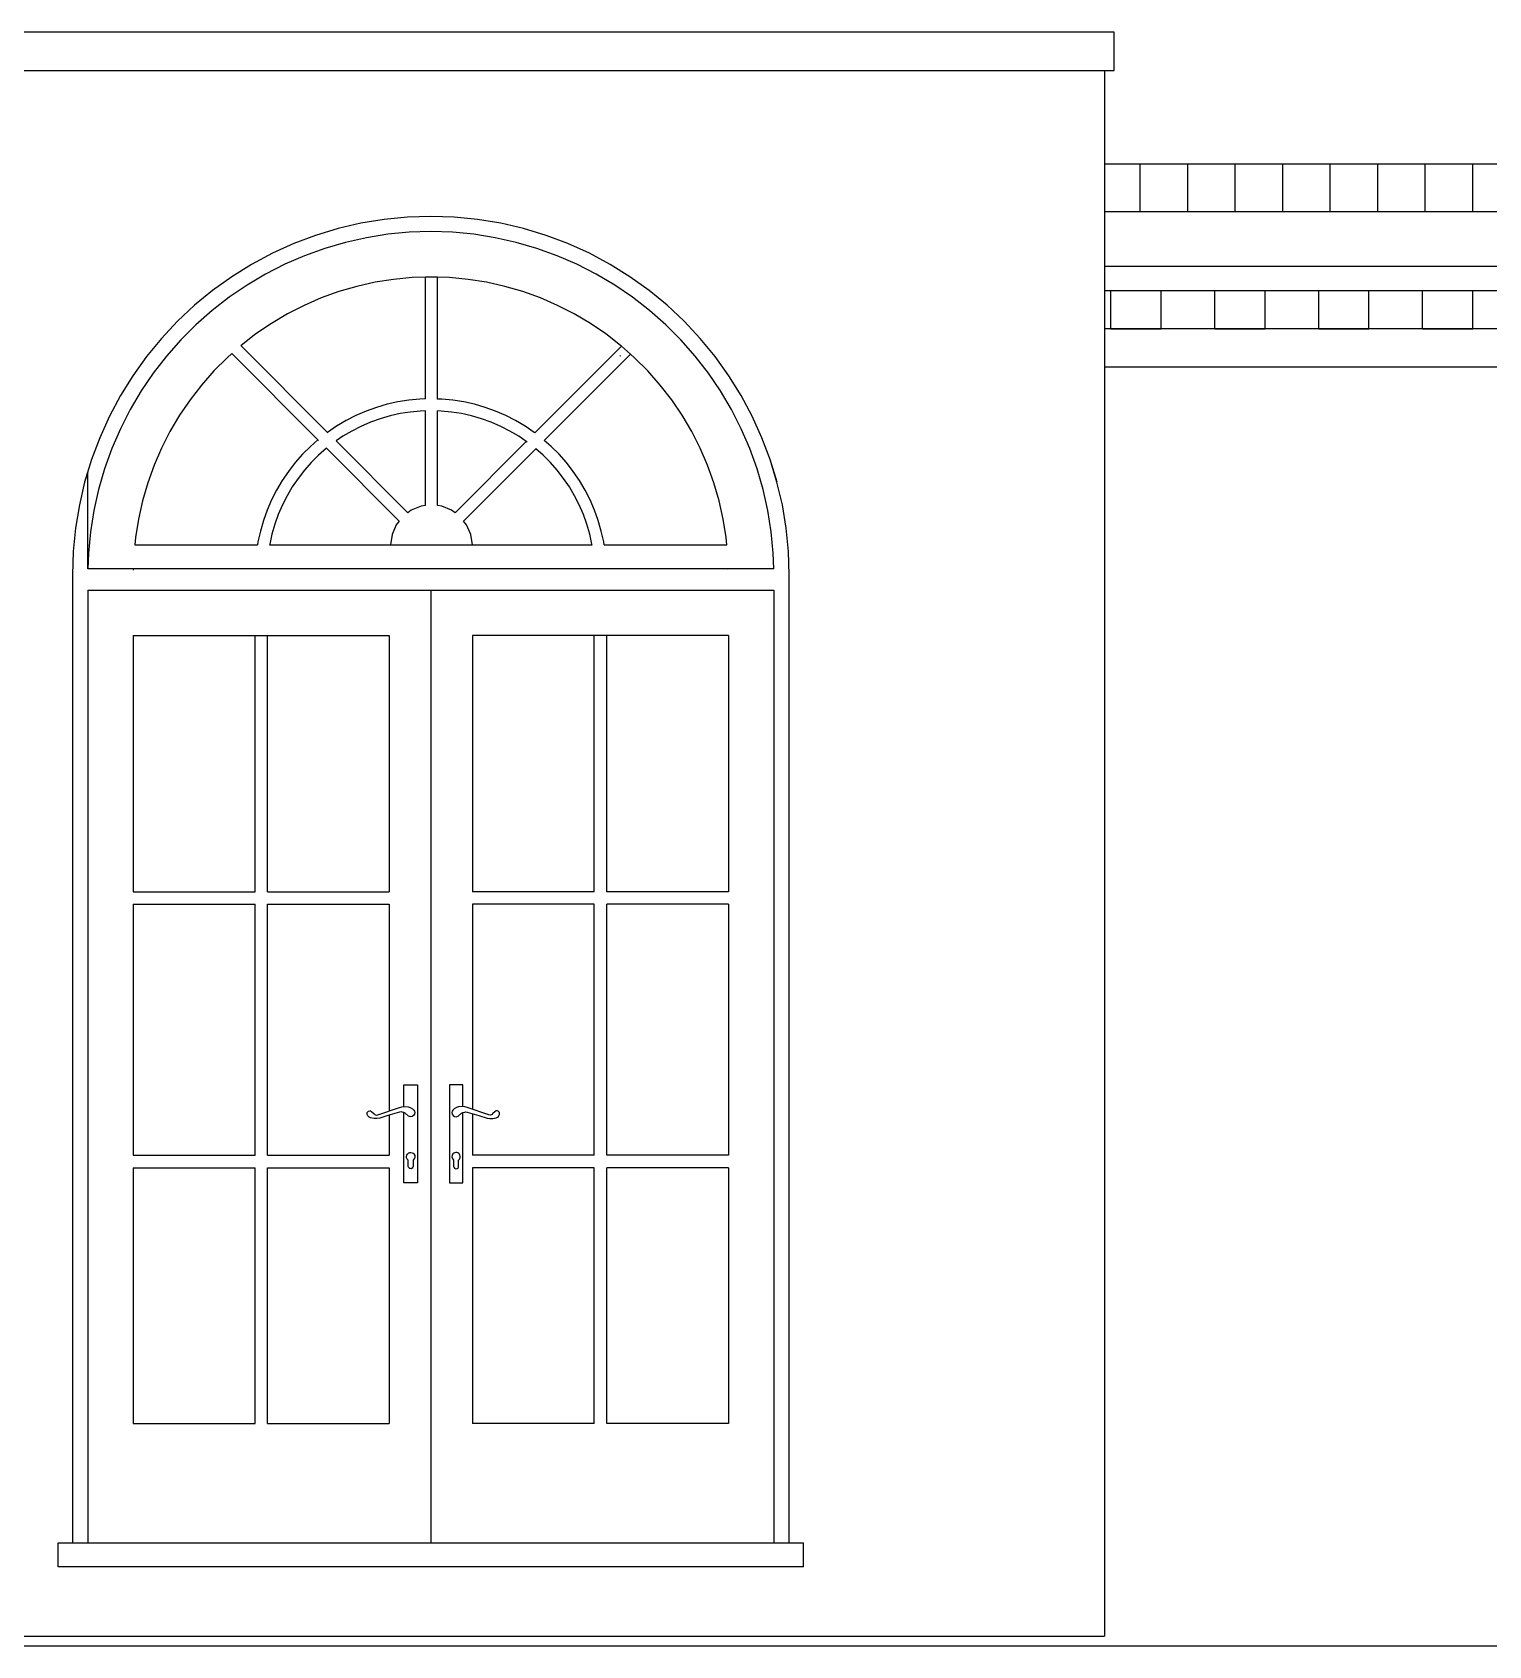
# Model space of a CAD drawing. Header units: millimetres. Extents: x -11840 to 12480, y -4119 to 5972.
# Drawn here: x 946 to 3994, y -2919 to 456 of the extents above; entities that cross this region are included whole.
import ezdxf

# ---------------------------------------------------------------- set-up
doc = ezdxf.new("R2010")
doc.units = ezdxf.units.MM

msp = doc.modelspace()

# ---------------------------------------------------------------- linework, layer by layer
at = {"color": 251, "true_color": 0x666666}
for p, q in [((3210.3, 455.7), (-4879.7, 455.7)), ((3210.3, 455.7), (-4879.7, 455.7)), ((-4879.7, 375.7), (3210.3, 375.7)), ((-4879.7, 375.7), (3210.3, 375.7)), ((1735.2, 37.3), (1690.3, 33.1)), ((1780.3, 38.7), (1735.2, 37.3)), ((1825.4, 37.3), (1780.3, 38.7)), ((1870.3, 33.1), (1825.4, 37.3)), ((1558.4, 3.6), (1516, -11.7)), ((1601.7, 16.2), (1558.4, 3.6)), ((1645.7, 26), (1601.7, 16.2)), ((1690.3, 33.1), (1645.7, 26)), ((1914.8, 26), (1870.3, 33.1)), ((1958.8, 16.2), (1914.8, 26)), ((2002.2, 3.6), (1958.8, 16.2)), ((2044.6, -11.7), (2002.2, 3.6)), ((1474.6, -29.6), (1434.4, -50.1)), ((1516, -11.7), (1474.6, -29.6)), ((2086, -29.6), (2044.6, -11.7)), ((2126.2, -50.1), (2086, -29.6)), ((1434.4, -50.1), (1395.6, -73)), ((1412.4, -62.7), (1412.4, -62.4)), ((1663.6, -67.3), (1625.4, -75.9)), ((1702.2, -61.2), (1663.6, -67.3)), ((1741.2, -57.5), (1702.2, -61.2)), ((1769, -56.7), (1741.2, -57.5)), ((1780.3, -56.3), (1769, -56.7)), ((1769, -311.3), (1769, -56.7)), ((1781.5, -56.4), (1780.3, -56.3)), ((1781.5, -56.4), (1781.5, -56.3)), ((1794, -56.7), (1781.5, -56.4)), ((1794, -311.4), (1794, -56.7)), ((1819.4, -57.5), (1794, -56.7)), ((1858.4, -61.2), (1819.4, -57.5)), ((1897, -67.3), (1858.4, -61.2)), ((1935.2, -75.9), (1897, -67.3)), ((2165, -73), (2126.2, -50.1)), ((2148.2, -62.7), (2148.2, -62.4)), ((5680.3, -34.3), (3190.3, -34.3)), ((5680.3, -34.3), (3190.3, -34.3)), ((1358.3, -98.4), (1322.6, -126)), ((1395.6, -73), (1358.3, -98.4)), ((1551, -100.1), (1515, -115.6)), ((1587.8, -86.8), (1551, -100.1)), ((1625.4, -75.9), (1587.8, -86.8)), ((1972.8, -86.8), (1935.2, -75.9)), ((2009.6, -100.1), (1972.8, -86.8)), ((2045.5, -115.6), (2009.6, -100.1)), ((2202.3, -98.4), (2165, -73)), ((2238, -126), (2202.3, -98.4)), ((3190.3, -84.3), (3203.5, -84.3)), ((3190.3, -84.3), (3203.5, -84.3)), ((3203.5, -84.3), (3308.5, -84.3)), ((3203.5, -164.3), (3203.5, -84.3)), ((3203.5, -84.3), (3308.5, -84.3)), ((3203.5, -164.3), (3203.5, -84.3)), ((3308.5, -84.3), (3421, -84.3)), ((3308.5, -84.3), (3421, -84.3)), ((3308.5, -164.3), (3308.5, -84.3)), ((3308.5, -164.3), (3308.5, -84.3)), ((3421, -84.3), (3526, -84.3)), ((3421, -164.3), (3421, -84.3)), ((3421, -84.3), (3526, -84.3)), ((3421, -164.3), (3421, -84.3)), ((3526, -84.3), (3638.4, -84.3)), ((3526, -84.3), (3638.4, -84.3)), ((3526, -164.3), (3526, -84.3)), ((3526, -164.3), (3526, -84.3)), ((3638.4, -84.3), (3743.4, -84.3)), ((3638.4, -164.3), (3638.4, -84.3)), ((3638.4, -84.3), (3743.4, -84.3)), ((3638.4, -164.3), (3638.4, -84.3)), ((3743.4, -84.3), (3855.8, -84.3)), ((3743.4, -84.3), (3855.8, -84.3)), ((3743.4, -164.3), (3743.4, -84.3)), ((3743.4, -164.3), (3743.4, -84.3)), ((3855.8, -84.3), (3960.8, -84.3)), ((3855.8, -164.3), (3855.8, -84.3)), ((3855.8, -84.3), (3960.8, -84.3)), ((3855.8, -164.3), (3855.8, -84.3)), ((3960.8, -84.3), (4073.3, -84.3)), ((3960.8, -84.3), (4073.3, -84.3)), ((3960.8, -164.3), (3960.8, -84.3)), ((3960.8, -164.3), (3960.8, -84.3)), ((1322.6, -126), (1288.8, -155.9)), ((1480.2, -133.4), (1446.5, -153.3)), ((1515, -115.6), (1480.2, -133.4)), ((2080.4, -133.4), (2045.5, -115.6)), ((2114.1, -153.3), (2080.4, -133.4)), ((2271.8, -155.9), (2238, -126)), ((1288.8, -155.9), (1256.9, -187.8)), ((1446.5, -153.3), (1414.1, -175.3)), ((2146.4, -175.3), (2114.1, -153.3)), ((2303.7, -187.8), (2271.8, -155.9)), ((5670.3, -164.3), (3190.3, -164.3)), ((5670.3, -164.3), (3190.3, -164.3)), ((3203.5, -164.3), (3308.5, -164.3)), ((3203.5, -164.3), (3308.5, -164.3)), ((3421, -164.3), (3526, -164.3)), ((3421, -164.3), (3526, -164.3)), ((3638.4, -164.3), (3743.4, -164.3)), ((3638.4, -164.3), (3743.4, -164.3)), ((3855.8, -164.3), (3960.8, -164.3)), ((3855.8, -164.3), (3960.8, -164.3)), ((1256.9, -187.8), (1227.1, -221.6)), ((1383.2, -199.3), (1382.6, -199.8)), ((1563.9, -381.2), (1382.6, -199.8)), ((1414.1, -175.3), (1383.2, -199.3)), ((1998, -382.3), (2179.3, -201)), ((2177.4, -199.3), (2146.4, -175.3)), ((2179.3, -201), (2177.4, -199.3)), ((2198.1, -217.6), (2179.3, -201)), ((2333.5, -221.6), (2303.7, -187.8)), ((1227.1, -221.6), (1199.4, -257.2)), ((1353.8, -225.2), (1326.2, -252.8)), ((1363.8, -216.4), (1353.8, -225.2)), ((1363.8, -216.4), (1544.1, -396.7)), ((1385.5, -221.1), (1385.5, -221.1)), ((2198.1, -217.6), (2017.8, -397.9)), ((2176.8, -221.1), (2176, -220.2)), ((2176.8, -221.1), (2176.9, -221.1)), ((2206.7, -225.2), (2198.1, -217.6)), ((2234.4, -252.8), (2206.7, -225.2)), ((2361.2, -257.2), (2333.5, -221.6)), ((1199.4, -257.2), (1174.1, -294.5)), ((1326.2, -252.8), (1300.3, -282.2)), ((2260.3, -282.2), (2234.4, -252.8)), ((2386.5, -294.5), (2361.2, -257.2)), ((3190.3, -244.3), (5670.3, -244.3)), ((3190.3, -244.3), (5670.3, -244.3)), ((1174.1, -294.5), (1151.1, -333.4)), ((1300.3, -282.2), (1276.3, -313.1)), ((2284.3, -313.1), (2260.3, -282.2)), ((2409.5, -333.4), (2386.5, -294.5)), ((1151.1, -333.4), (1130.6, -373.6)), ((1276.3, -313.1), (1254.3, -345.5)), ((1644.7, -336.8), (1623.5, -346)), ((1666.5, -329), (1644.7, -336.8)), ((1688.7, -322.5), (1666.5, -329)), ((1711.3, -317.5), (1688.7, -322.5)), ((1734.1, -313.8), (1711.3, -317.5)), ((1757.2, -311.7), (1734.1, -313.8)), ((1758.7, -336.6), (1737.3, -338.7)), ((1769, -311.3), (1757.2, -311.7)), ((1769, -336.3), (1758.7, -336.6)), ((1769, -534.5), (1769, -336.3)), ((1803.4, -311.7), (1794, -311.4)), ((1794, -534.5), (1794, -336.4)), ((1801.8, -336.6), (1794, -336.4)), ((1823.3, -338.7), (1801.8, -336.6)), ((1826.5, -313.8), (1803.4, -311.7)), ((1849.3, -317.5), (1826.5, -313.8)), ((1871.9, -322.5), (1849.3, -317.5)), ((1894.1, -329), (1871.9, -322.5)), ((1915.9, -336.8), (1894.1, -329)), ((1937.1, -346), (1915.9, -336.8)), ((2306.3, -345.5), (2284.3, -313.1)), ((2430, -373.6), (2409.5, -333.4)), ((1254.3, -345.5), (1234.4, -379.2)), ((1582.9, -368.3), (1563.9, -381.2)), ((1602.8, -356.5), (1582.9, -368.3)), ((1623.5, -346), (1602.8, -356.5)), ((1634.1, -368.6), (1614.9, -378.4)), ((1653.9, -360.1), (1634.1, -368.6)), ((1674.2, -352.8), (1653.9, -360.1)), ((1694.9, -346.7), (1674.2, -352.8)), ((1716, -342), (1694.9, -346.7)), ((1737.3, -338.7), (1716, -342)), ((1844.6, -342), (1823.3, -338.7)), ((1865.7, -346.7), (1844.6, -342)), ((1886.4, -352.8), (1865.7, -346.7)), ((1906.7, -360.1), (1886.4, -352.8)), ((1926.5, -368.6), (1906.7, -360.1)), ((1945.7, -378.4), (1926.5, -368.6)), ((1957.7, -356.5), (1937.1, -346)), ((1977.6, -368.3), (1957.7, -356.5)), ((1996.8, -381.3), (1977.6, -368.3)), ((2326.2, -379.2), (2306.3, -345.5)), ((1130.6, -373.6), (1112.7, -415)), ((1234.4, -379.2), (1216.6, -414)), ((1544.1, -396.7), (1528.1, -410.8)), ((1544.1, -396.7), (1545.3, -397.9)), ((1563.9, -381.2), (1563.8, -381.3)), ((1565, -382.3), (1563.9, -381.2)), ((1596.3, -389.4), (1581.9, -399.2)), ((1732.1, -549.3), (1581.9, -399.2)), ((1614.9, -378.4), (1596.3, -389.4)), ((1831, -549.3), (1980.1, -400.2)), ((1964.2, -389.4), (1945.7, -378.4)), ((1980.1, -400.2), (1964.2, -389.4)), ((1982.1, -401.5), (1980.1, -400.2)), ((1998, -382.3), (1996.8, -381.3)), ((2032.4, -410.8), (2017.8, -397.9)), ((2344, -414), (2326.2, -379.2)), ((2447.9, -415), (2430, -373.6)), ((1112.7, -415), (1097.4, -457.4)), ((1216.6, -414), (1201.1, -449.9)), ((1511.8, -427.1), (1496.5, -444.5)), ((1528.1, -410.8), (1511.8, -427.1)), ((1545.3, -429), (1530, -444.3)), ((1561.8, -414.4), (1545.3, -429)), ((1561.8, -414.4), (1714.1, -566.7)), ((2000.1, -415.6), (1848.9, -566.7)), ((2000.1, -415.6), (1999.1, -414.7)), ((2015.3, -429), (2000.1, -415.6)), ((2030.6, -444.3), (2015.3, -429)), ((2048.8, -427.1), (2032.4, -410.8)), ((2064.1, -444.5), (2048.8, -427.1)), ((2359.5, -449.9), (2344, -414)), ((2463.1, -457.4), (2447.9, -415)), ((2504.8, -485.3), (2490.5, -438.2)), ((1062.3, -463.9), (1055.8, -485.3)), ((1062.3, -666.3), (1062.3, -463.9)), ((1097.4, -457.4), (1084.8, -500.7)), ((1201.1, -449.9), (1187.8, -486.8)), ((1482.3, -462.8), (1469.3, -481.9)), ((1496.5, -444.5), (1482.3, -462.8)), ((1515.8, -460.4), (1502.5, -477.5)), ((1530, -444.3), (1515.8, -460.4)), ((2044.8, -460.4), (2030.6, -444.3)), ((2058, -477.5), (2044.8, -460.4)), ((2078.3, -462.8), (2064.1, -444.5)), ((2091.3, -481.9), (2078.3, -462.8)), ((2372.8, -486.8), (2359.5, -449.9)), ((2475.7, -500.7), (2463.1, -457.4)), ((1084.8, -500.7), (1075, -544.7)), ((1187.8, -486.8), (1176.9, -524.3)), ((1457.5, -501.8), (1447, -522.4)), ((1469.3, -481.9), (1457.5, -501.8)), ((1490.4, -495.3), (1479.4, -513.9)), ((1502.5, -477.5), (1490.4, -495.3)), ((2070.2, -495.3), (2058, -477.5)), ((2081.1, -513.9), (2070.2, -495.3)), ((2103.1, -501.8), (2091.3, -481.9)), ((2113.6, -522.4), (2103.1, -501.8)), ((2383.7, -524.3), (2372.8, -486.8)), ((2485.6, -544.7), (2475.7, -500.7)), ((1176.9, -524.3), (1168.4, -562.5)), ((1447, -522.4), (1437.8, -543.7)), ((1469.6, -533.1), (1461.1, -552.9)), ((1479.4, -513.9), (1469.6, -533.1)), ((1759.7, -535.7), (1739.3, -543.9)), ((1769, -534.5), (1759.7, -535.7)), ((1803.4, -535.7), (1794, -534.5)), ((1823.7, -543.9), (1803.4, -535.7)), ((2090.9, -533.1), (2081.1, -513.9)), ((2099.5, -552.9), (2090.9, -533.1)), ((2122.7, -543.7), (2113.6, -522.4)), ((2392.2, -562.5), (2383.7, -524.3)), ((1075, -544.7), (1067.9, -589.3)), ((1168.4, -562.5), (1162.2, -601.2)), ((1430, -565.4), (1423.5, -587.7)), ((1437.8, -543.7), (1430, -565.4)), ((1453.8, -573.2), (1447.8, -593.9)), ((1461.1, -552.9), (1453.8, -573.2)), ((1714.1, -566.7), (1708, -574.4)), ((1739.3, -543.9), (1732.1, -549.3)), ((1831, -549.3), (1823.7, -543.9)), ((1855, -574.4), (1848.9, -566.7)), ((2106.8, -573.2), (2099.5, -552.9)), ((2112.8, -593.9), (2106.8, -573.2)), ((2130.6, -565.4), (2122.7, -543.7)), ((2137, -587.7), (2130.6, -565.4)), ((2398.3, -601.2), (2392.2, -562.5)), ((2492.6, -589.3), (2485.6, -544.7)), ((1067.9, -589.3), (1063.7, -634.2)), ((1162.2, -601.2), (1160.8, -616.3)), ((1423.5, -587.7), (1418.5, -610.3)), ((1447.8, -593.9), (1443.1, -614.9)), ((1699.2, -594.5), (1695.8, -616.3)), ((1708, -574.4), (1699.2, -594.5)), ((1863.9, -594.5), (1855, -574.4)), ((1867.3, -616.3), (1863.9, -594.5)), ((2117.5, -614.9), (2112.8, -593.9)), ((2142.1, -610.3), (2137, -587.7)), ((2399.8, -616.3), (2398.3, -601.2)), ((2496.9, -634.2), (2492.6, -589.3)), ((1063.7, -634.2), (1062.7, -666.3)), ((1160.8, -616.3), (1417.5, -616.3)), ((1418.5, -610.3), (1417.5, -616.3)), ((1443.1, -614.9), (1442.8, -616.3)), ((1442.8, -616.3), (1695.8, -616.3)), ((1867.3, -616.3), (2117.7, -616.3)), ((2117.7, -616.3), (2117.5, -614.9)), ((2143, -616.3), (2142.1, -610.3)), ((2143, -616.3), (2399.8, -616.3)), ((2497.9, -666.3), (2496.9, -634.2)), ((1062.7, -666.3), (1062.3, -666.3)), ((1157.7, -666.3), (1062.7, -666.3)), ((1157.7, -666.3), (1157.6, -669.3)), ((1412.4, -666.3), (1157.7, -666.3)), ((1412.4, -665.9), (1412.4, -666.3)), ((1437.4, -666.3), (1412.4, -666.3)), ((2123.2, -666.3), (1437.4, -666.3)), ((1437.4, -666.3), (1437.4, -667.1)), ((2148.2, -666.3), (2123.2, -666.3)), ((2123.2, -667.1), (2123.2, -666.3)), ((2148.2, -666.3), (2148.2, -665.9)), ((2402.8, -666.3), (2148.2, -666.3)), ((2497.9, -666.3), (2402.8, -666.3)), ((2402.9, -667.8), (2402.8, -666.3)), ((1062.3, -711.3), (1780.3, -711.3)), ((1062.3, -711.3), (1062.3, -2704.3)), ((1780.3, -711.3), (2498.3, -711.3)), ((1780.3, -711.3), (1780.3, -2704.3)), ((2498.3, -711.3), (2498.3, -2704.3)), ((1157.3, -806.3), (1157.3, -1342.3)), ((1157.3, -806.3), (1412.3, -806.3)), ((1412.3, -806.3), (1438.3, -806.3)), ((1412.3, -1342.3), (1412.3, -806.3)), ((1438.3, -806.3), (1693.3, -806.3)), ((1438.3, -1342.3), (1438.3, -806.3)), ((1693.3, -806.3), (1693.3, -1342.3)), ((1867.3, -806.3), (1867.3, -1342.3)), ((2122.3, -806.3), (1867.3, -806.3)), ((2148.3, -806.3), (2122.3, -806.3)), ((2122.3, -1342.3), (2122.3, -806.3)), ((2403.3, -806.3), (2148.3, -806.3)), ((2148.3, -1342.3), (2148.3, -806.3)), ((2403.3, -806.3), (2403.3, -1342.3)), ((1157.3, -1342.3), (1412.3, -1342.3)), ((1438.3, -1342.3), (1693.3, -1342.3)), ((2122.3, -1342.3), (1867.3, -1342.3)), ((2403.3, -1342.3), (2148.3, -1342.3)), ((1157.3, -1368.3), (1412.3, -1368.3)), ((1157.3, -1368.3), (1157.3, -1893.3)), ((1412.3, -1893.3), (1412.3, -1368.3)), ((1438.3, -1368.3), (1693.3, -1368.3)), ((1438.3, -1893.3), (1438.3, -1368.3)), ((1693.3, -1368.3), (1693.3, -1800.5)), ((1867.3, -1368.3), (1867.3, -1796.9)), ((2122.3, -1368.3), (1867.3, -1368.3)), ((2122.3, -1893.3), (2122.3, -1368.3)), ((2403.3, -1368.3), (2148.3, -1368.3)), ((2148.3, -1893.3), (2148.3, -1368.3)), ((2403.3, -1368.3), (2403.3, -1893.3)), ((1693.3, -1809.6), (1693.3, -1893.3)), ((1867.3, -1806.4), (1867.3, -1893.3)), ((1157.3, -1893.3), (1412.3, -1893.3)), ((1157.3, -1919.3), (1157.3, -2454.3)), ((1157.3, -1919.3), (1412.3, -1919.3)), ((1412.3, -2454.3), (1412.3, -1919.3)), ((1438.3, -1893.3), (1693.3, -1893.3)), ((1438.3, -1919.3), (1693.3, -1919.3)), ((1438.3, -2454.3), (1438.3, -1919.3)), ((1693.3, -1919.3), (1693.3, -2454.3)), ((2122.3, -1893.3), (1867.3, -1893.3)), ((1867.3, -1919.3), (1867.3, -2454.3)), ((2122.3, -1919.3), (1867.3, -1919.3)), ((2122.3, -2454.3), (2122.3, -1919.3)), ((2403.3, -1893.3), (2148.3, -1893.3)), ((2403.3, -1919.3), (2148.3, -1919.3)), ((2148.3, -2454.3), (2148.3, -1919.3)), ((2403.3, -1919.3), (2403.3, -2454.3)), ((1157.3, -2454.3), (1412.3, -2454.3)), ((1438.3, -2454.3), (1693.3, -2454.3)), ((2122.3, -2454.3), (1867.3, -2454.3)), ((2403.3, -2454.3), (2148.3, -2454.3)), ((1030.3, -2704.3), (2530.3, -2704.3)), ((1030.3, -2704.3), (2530.3, -2704.3)), ((1030.3, -2704.3), (1062.3, -2704.3)), ((2498.3, -2704.3), (2530.3, -2704.3))]:
    msp.add_line(p, q, dxfattribs=at)
at = {"color": 250, "true_color": 0x333333}
for p, q in [((3210.3, 375.7), (3210.3, 455.7)), ((3210.3, 375.7), (3210.3, 455.7)), ((3190.3, 180.7), (3265, 180.7)), ((3190.3, 180.7), (3265, 180.7)), ((3265, 180.7), (3364.4, 180.7)), ((3265, 180.7), (3364.4, 180.7)), ((3364.4, 180.7), (3463.7, 180.7)), ((3364.4, 180.7), (3463.7, 180.7)), ((3463.7, 180.7), (3563.1, 180.7)), ((3463.7, 180.7), (3563.1, 180.7)), ((3563.1, 180.7), (3662.5, 180.7)), ((3563.1, 180.7), (3662.5, 180.7)), ((3662.5, 180.7), (3761.9, 180.7)), ((3662.5, 180.7), (3761.9, 180.7)), ((3761.9, 180.7), (3861.3, 180.7)), ((3761.9, 180.7), (3861.3, 180.7)), ((3861.3, 180.7), (3960.7, 180.7)), ((3861.3, 180.7), (3960.7, 180.7)), ((3960.7, 180.7), (4060, 180.7)), ((3960.7, 180.7), (4060, 180.7)), ((1731.2, 69.1), (1682.4, 64.3)), ((1731.2, 69.1), (1682.4, 64.3)), ((1780.3, 70.7), (1731.2, 69.1)), ((1780.3, 70.7), (1731.2, 69.1)), ((1829.3, 69.1), (1780.3, 70.7)), ((1829.3, 69.1), (1780.3, 70.7)), ((1878.2, 64.3), (1829.3, 69.1)), ((1878.2, 64.3), (1829.3, 69.1)), ((3190.3, 80.7), (3265, 80.7)), ((3190.3, 80.7), (3265, 80.7)), ((3265, 80.7), (3364.4, 80.7)), ((3265, 80.7), (3364.4, 80.7)), ((3364.4, 80.7), (3463.7, 80.7)), ((3364.4, 80.7), (3463.7, 80.7)), ((3463.7, 80.7), (3563.1, 80.7)), ((3463.7, 80.7), (3563.1, 80.7)), ((3563.1, 80.7), (3662.5, 80.7)), ((3563.1, 80.7), (3662.5, 80.7)), ((3662.5, 80.7), (3761.9, 80.7)), ((3662.5, 80.7), (3761.9, 80.7)), ((3761.9, 80.7), (3861.3, 80.7)), ((3761.9, 80.7), (3861.3, 80.7)), ((3861.3, 80.7), (3960.7, 80.7)), ((3861.3, 80.7), (3960.7, 80.7)), ((3960.7, 80.7), (4060, 80.7)), ((3960.7, 80.7), (4060, 80.7)), ((1586.2, 45.2), (1539.2, 30.9)), ((1586.2, 45.2), (1539.2, 30.9)), ((1634, 56.3), (1586.2, 45.2)), ((1634, 56.3), (1586.2, 45.2)), ((1682.4, 64.3), (1634, 56.3)), ((1682.4, 64.3), (1634, 56.3)), ((1926.6, 56.3), (1878.2, 64.3)), ((1926.6, 56.3), (1878.2, 64.3)), ((1974.4, 45.2), (1926.6, 56.3)), ((1974.4, 45.2), (1926.6, 56.3)), ((2021.4, 30.9), (1974.4, 45.2)), ((2021.4, 30.9), (1974.4, 45.2)), ((1493.3, 13.6), (1448.6, -6.6)), ((1493.3, 13.6), (1448.6, -6.6)), ((1539.2, 30.9), (1493.3, 13.6)), ((1539.2, 30.9), (1493.3, 13.6)), ((2067.3, 13.6), (2021.4, 30.9)), ((2067.3, 13.6), (2021.4, 30.9)), ((2112, -6.6), (2067.3, 13.6)), ((2112, -6.6), (2067.3, 13.6)), ((1405.3, -29.7), (1363.6, -55.7)), ((1405.3, -29.7), (1363.6, -55.7)), ((1448.6, -6.6), (1405.3, -29.7)), ((1448.6, -6.6), (1405.3, -29.7)), ((2155.3, -29.7), (2112, -6.6)), ((2155.3, -29.7), (2112, -6.6)), ((2197, -55.7), (2155.3, -29.7)), ((2197, -55.7), (2155.3, -29.7)), ((1363.6, -55.7), (1323.7, -84.3)), ((1363.6, -55.7), (1323.7, -84.3)), ((2236.9, -84.3), (2197, -55.7)), ((2236.9, -84.3), (2197, -55.7)), ((1323.7, -84.3), (1285.8, -115.4)), ((1323.7, -84.3), (1285.8, -115.4)), ((2274.8, -115.4), (2236.9, -84.3)), ((2274.8, -115.4), (2236.9, -84.3)), ((1285.8, -115.4), (1250, -148.9)), ((1285.8, -115.4), (1250, -148.9)), ((2310.6, -148.9), (2274.8, -115.4)), ((2310.6, -148.9), (2274.8, -115.4)), ((1250, -148.9), (1216.4, -184.8)), ((1250, -148.9), (1216.4, -184.8)), ((2344.2, -184.8), (2310.6, -148.9)), ((2344.2, -184.8), (2310.6, -148.9)), ((1216.4, -184.8), (1185.3, -222.7)), ((1216.4, -184.8), (1185.3, -222.7)), ((2375.3, -222.7), (2344.2, -184.8)), ((2375.3, -222.7), (2344.2, -184.8)), ((1185.3, -222.7), (1156.7, -262.6)), ((1185.3, -222.7), (1156.7, -262.6)), ((2403.9, -262.6), (2375.3, -222.7)), ((2403.9, -262.6), (2375.3, -222.7)), ((1156.7, -262.6), (1130.8, -304.3)), ((1156.7, -262.6), (1130.8, -304.3)), ((2429.8, -304.3), (2403.9, -262.6)), ((2429.8, -304.3), (2403.9, -262.6)), ((1130.8, -304.3), (1107.6, -347.6)), ((1130.8, -304.3), (1107.6, -347.6)), ((2452.9, -347.6), (2429.8, -304.3)), ((2452.9, -347.6), (2429.8, -304.3)), ((1107.6, -347.6), (1087.4, -392.3)), ((1107.6, -347.6), (1087.4, -392.3)), ((2473.2, -392.3), (2452.9, -347.6)), ((2473.2, -392.3), (2452.9, -347.6)), ((1087.4, -392.3), (1070.1, -438.2)), ((1087.4, -392.3), (1070.1, -438.2)), ((2490.5, -438.2), (2473.2, -392.3)), ((2490.5, -438.2), (2473.2, -392.3)), ((1070.1, -438.2), (1055.8, -485.2)), ((1070.1, -438.2), (1055.8, -485.2)), ((2504.7, -485.2), (2490.5, -438.2)), ((2504.7, -485.2), (2490.5, -438.2)), ((1055.8, -485.2), (1044.7, -533)), ((1055.8, -485.2), (1044.7, -533)), ((2515.9, -533), (2504.7, -485.2)), ((2515.9, -533), (2504.7, -485.2)), ((1044.7, -533), (1036.7, -581.4)), ((1044.7, -533), (1036.7, -581.4)), ((2523.9, -581.4), (2515.9, -533)), ((2523.9, -581.4), (2515.9, -533)), ((1036.7, -581.4), (1031.9, -630.2)), ((1036.7, -581.4), (1031.9, -630.2)), ((2528.7, -630.2), (2523.9, -581.4)), ((2528.7, -630.2), (2523.9, -581.4)), ((1031.9, -630.2), (1030.3, -679.3)), ((1031.9, -630.2), (1030.3, -679.3)), ((2530.3, -679.3), (2528.7, -630.2)), ((2530.3, -679.3), (2528.7, -630.2)), ((1030.3, -679.3), (1030.3, -2704.3)), ((1030.3, -679.3), (1030.3, -2704.3)), ((2530.3, -2704.3), (2530.3, -679.3)), ((2530.3, -2704.3), (2530.3, -679.3)), ((1000.3, -2704.3), (2560.3, -2704.3)), ((1000.3, -2754.3), (1000.3, -2704.3)), ((1000.3, -2704.3), (2560.3, -2704.3)), ((1000.3, -2754.3), (1000.3, -2704.3)), ((2560.3, -2754.3), (2560.3, -2704.3)), ((2560.3, -2754.3), (2560.3, -2704.3)), ((2560.3, -2754.3), (1000.3, -2754.3)), ((2560.3, -2754.3), (1000.3, -2754.3)), ((3190.3, -2919.3), (10310.3, -2919.3)), ((3190.3, -2919.3), (10310.3, -2919.3))]:
    msp.add_line(p, q, dxfattribs=at)
for p, q in [((3190.3, 375.7), (3190.3, -2899.3)), ((3190.3, 375.7), (3190.3, -2899.3)), ((3190.3, 80.7), (5650.3, 80.7)), ((3190.3, 80.7), (5650.3, 80.7)), ((3190.3, -2919.3), (3970.3, -2919.3)), ((3190.3, -2919.3), (3970.3, -2919.3)), ((3970.3, -2919.3), (4000.3, -2919.3)), ((3970.3, -2919.3), (4000.3, -2919.3))]:
    msp.add_line(p, q)
at = {"color": 253, "true_color": 0x999999}
for p, q in [((3265, 80.7), (3265, 180.7)), ((3265, 80.7), (3265, 180.7)), ((3364.4, 80.7), (3364.4, 180.7)), ((3364.4, 80.7), (3364.4, 180.7)), ((3463.7, 80.7), (3463.7, 180.7)), ((3463.7, 80.7), (3463.7, 180.7)), ((3563.1, 80.7), (3563.1, 180.7)), ((3563.1, 80.7), (3563.1, 180.7)), ((3662.5, 80.7), (3662.5, 180.7)), ((3662.5, 80.7), (3662.5, 180.7)), ((3761.9, 80.7), (3761.9, 180.7)), ((3761.9, 80.7), (3761.9, 180.7)), ((3861.3, 80.7), (3861.3, 180.7)), ((3861.3, 80.7), (3861.3, 180.7)), ((3960.7, 80.7), (3960.7, 180.7)), ((3960.7, 80.7), (3960.7, 180.7)), ((1695.8, -616.3), (1867.3, -616.3))]:
    msp.add_line(p, q, dxfattribs=at)
at = {"color": 8, "true_color": 0x737373}
for p, q in [((1724.1, -1746.3), (1752.1, -1746.3)), ((1724.1, -1746.3), (1752.1, -1746.3)), ((1724.1, -1791.6), (1724.1, -1746.3)), ((1724.1, -1791.6), (1724.1, -1746.3)), ((1752.1, -1746.3), (1752.1, -1951.3)), ((1752.1, -1746.3), (1752.1, -1951.3)), ((1847.1, -1746.3), (1819.1, -1746.3)), ((1819.1, -1746.3), (1819.1, -1951.3)), ((1847.1, -1746.3), (1819.1, -1746.3)), ((1819.1, -1746.3), (1819.1, -1951.3)), ((1847.1, -1791.6), (1847.1, -1746.3)), ((1847.1, -1791.6), (1847.1, -1746.3)), ((1646.9, -1806.1), (1647.2, -1804.2)), ((1646.9, -1806.1), (1647.2, -1804.2)), ((1647.1, -1808), (1646.9, -1806.1)), ((1647.1, -1808), (1646.9, -1806.1)), ((1648.2, -1810.6), (1647.1, -1808)), ((1648.2, -1810.6), (1647.1, -1808)), ((1647.2, -1804.2), (1648.5, -1802.2)), ((1647.2, -1804.2), (1648.5, -1802.2)), ((1649.5, -1812.2), (1648.2, -1810.6)), ((1649.5, -1812.2), (1648.2, -1810.6)), ((1648.5, -1802.2), (1650.1, -1801)), ((1648.5, -1802.2), (1650.1, -1801)), ((1651.1, -1813.6), (1649.5, -1812.2)), ((1651.1, -1813.6), (1649.5, -1812.2)), ((1650.1, -1801), (1652.3, -1800.3)), ((1650.1, -1801), (1652.3, -1800.3)), ((1654.2, -1815.1), (1651.1, -1813.6)), ((1654.2, -1815.1), (1651.1, -1813.6)), ((1652.3, -1800.3), (1654.3, -1800.5)), ((1652.3, -1800.3), (1654.3, -1800.5)), ((1661.4, -1816.3), (1654.2, -1815.1)), ((1661.4, -1816.3), (1654.2, -1815.1)), ((1654.3, -1800.5), (1656.4, -1801.5)), ((1654.3, -1800.5), (1656.4, -1801.5)), ((1656.4, -1801.5), (1661.6, -1807)), ((1656.4, -1801.5), (1661.6, -1807)), ((1667.3, -1816.3), (1661.4, -1816.3)), ((1667.3, -1816.3), (1661.4, -1816.3)), ((1661.6, -1807), (1662.9, -1808)), ((1661.6, -1807), (1662.9, -1808)), ((1662.9, -1808), (1664.8, -1808.8)), ((1662.9, -1808), (1664.8, -1808.8)), ((1664.8, -1808.8), (1666.9, -1809.1)), ((1664.8, -1808.8), (1666.9, -1809.1)), ((1666.9, -1809.1), (1669.6, -1808.6)), ((1666.9, -1809.1), (1669.6, -1808.6)), ((1673.2, -1815.6), (1667.3, -1816.3)), ((1673.2, -1815.6), (1667.3, -1816.3)), ((1669.6, -1808.6), (1714.5, -1793.3)), ((1669.6, -1808.6), (1714.5, -1793.3)), ((1690.6, -1810.4), (1673.2, -1815.6)), ((1690.6, -1810.4), (1673.2, -1815.6)), ((1714.8, -1803.1), (1690.6, -1810.4)), ((1714.8, -1803.1), (1690.6, -1810.4)), ((1714.5, -1793.3), (1719.5, -1792.1)), ((1714.5, -1793.3), (1719.5, -1792.1)), ((1717.9, -1802.8), (1714.8, -1803.1)), ((1717.9, -1802.8), (1714.8, -1803.1)), ((1720, -1802.9), (1717.9, -1802.8)), ((1720, -1802.9), (1717.9, -1802.8)), ((1719.5, -1792.1), (1724.1, -1791.6)), ((1719.5, -1792.1), (1724.1, -1791.6)), ((1724.1, -1804), (1720, -1802.9)), ((1724.1, -1804), (1720, -1802.9)), ((1724.1, -1791.6), (1732.7, -1792.1)), ((1724.1, -1791.6), (1732.7, -1792.1)), ((1726.7, -1805.4), (1724.1, -1804)), ((1726.7, -1805.4), (1724.1, -1804)), ((1724.1, -1951.3), (1724.1, -1804)), ((1724.1, -1951.3), (1724.1, -1804)), ((1733.7, -1811.7), (1726.7, -1805.4)), ((1733.7, -1811.7), (1726.7, -1805.4)), ((1732.7, -1792.1), (1736.8, -1793.3)), ((1732.7, -1792.1), (1736.8, -1793.3)), ((1735.8, -1812.5), (1733.7, -1811.7)), ((1735.8, -1812.5), (1733.7, -1811.7)), ((1738.1, -1812.8), (1735.8, -1812.5)), ((1738.1, -1812.8), (1735.8, -1812.5)), ((1736.8, -1793.3), (1741.8, -1796.1)), ((1736.8, -1793.3), (1741.8, -1796.1)), ((1741.4, -1812.2), (1738.1, -1812.8)), ((1741.4, -1812.2), (1738.1, -1812.8)), ((1744.2, -1810.3), (1741.4, -1812.2)), ((1744.2, -1810.3), (1741.4, -1812.2)), ((1741.8, -1796.1), (1744.7, -1798.9)), ((1741.8, -1796.1), (1744.7, -1798.9)), ((1746, -1807.5), (1744.2, -1810.3)), ((1746, -1807.5), (1744.2, -1810.3)), ((1744.7, -1798.9), (1746.1, -1801.3)), ((1744.7, -1798.9), (1746.1, -1801.3)), ((1746.7, -1804.1), (1746, -1807.5)), ((1746.7, -1804.1), (1746, -1807.5)), ((1746.1, -1801.3), (1746.7, -1804.1)), ((1746.1, -1801.3), (1746.7, -1804.1)), ((1825, -1801.3), (1824.5, -1804.1)), ((1825, -1801.3), (1824.5, -1804.1)), ((1824.5, -1804.1), (1825.1, -1807.5)), ((1824.5, -1804.1), (1825.1, -1807.5)), ((1826.4, -1798.9), (1825, -1801.3)), ((1826.4, -1798.9), (1825, -1801.3)), ((1825.1, -1807.5), (1827, -1810.3)), ((1825.1, -1807.5), (1827, -1810.3)), ((1829.3, -1796.1), (1826.4, -1798.9)), ((1829.3, -1796.1), (1826.4, -1798.9)), ((1827, -1810.3), (1829.8, -1812.2)), ((1827, -1810.3), (1829.8, -1812.2)), ((1834.3, -1793.3), (1829.3, -1796.1)), ((1834.3, -1793.3), (1829.3, -1796.1)), ((1829.8, -1812.2), (1833.1, -1812.8)), ((1829.8, -1812.2), (1833.1, -1812.8)), ((1833.1, -1812.8), (1835.3, -1812.5)), ((1833.1, -1812.8), (1835.3, -1812.5)), ((1838.4, -1792.1), (1834.3, -1793.3)), ((1838.4, -1792.1), (1834.3, -1793.3)), ((1835.3, -1812.5), (1837.4, -1811.7)), ((1835.3, -1812.5), (1837.4, -1811.7)), ((1837.4, -1811.7), (1844.4, -1805.4)), ((1837.4, -1811.7), (1844.4, -1805.4)), ((1847.1, -1791.6), (1838.4, -1792.1)), ((1847.1, -1791.6), (1838.4, -1792.1)), ((1844.4, -1805.4), (1847.1, -1804)), ((1844.4, -1805.4), (1847.1, -1804)), ((1851.6, -1792.1), (1847.1, -1791.6)), ((1851.6, -1792.1), (1847.1, -1791.6)), ((1847.1, -1804), (1851.2, -1802.9)), ((1847.1, -1804), (1851.2, -1802.9)), ((1847.1, -1951.3), (1847.1, -1804)), ((1847.1, -1951.3), (1847.1, -1804)), ((1851.2, -1802.9), (1853.3, -1802.8)), ((1851.2, -1802.9), (1853.3, -1802.8)), ((1856.6, -1793.3), (1851.6, -1792.1)), ((1856.6, -1793.3), (1851.6, -1792.1)), ((1853.3, -1802.8), (1856.4, -1803.1)), ((1853.3, -1802.8), (1856.4, -1803.1)), ((1856.4, -1803.1), (1880.6, -1810.4)), ((1856.4, -1803.1), (1880.6, -1810.4)), ((1901.6, -1808.6), (1856.6, -1793.3)), ((1901.6, -1808.6), (1856.6, -1793.3)), ((1880.6, -1810.4), (1898, -1815.6)), ((1880.6, -1810.4), (1898, -1815.6)), ((1898, -1815.6), (1903.8, -1816.3)), ((1898, -1815.6), (1903.8, -1816.3)), ((1904.2, -1809.1), (1901.6, -1808.6)), ((1904.2, -1809.1), (1901.6, -1808.6)), ((1903.8, -1816.3), (1909.7, -1816.3)), ((1903.8, -1816.3), (1909.7, -1816.3)), ((1906.3, -1808.8), (1904.2, -1809.1)), ((1906.3, -1808.8), (1904.2, -1809.1)), ((1908.3, -1808), (1906.3, -1808.8)), ((1908.3, -1808), (1906.3, -1808.8)), ((1909.6, -1807), (1908.3, -1808)), ((1909.6, -1807), (1908.3, -1808)), ((1914.7, -1801.5), (1909.6, -1807)), ((1914.7, -1801.5), (1909.6, -1807)), ((1909.7, -1816.3), (1916.9, -1815.1)), ((1909.7, -1816.3), (1916.9, -1815.1)), ((1916.8, -1800.5), (1914.7, -1801.5)), ((1916.8, -1800.5), (1914.7, -1801.5)), ((1918.8, -1800.3), (1916.8, -1800.5)), ((1918.8, -1800.3), (1916.8, -1800.5)), ((1916.9, -1815.1), (1920.1, -1813.6)), ((1916.9, -1815.1), (1920.1, -1813.6)), ((1921.1, -1801), (1918.8, -1800.3)), ((1921.1, -1801), (1918.8, -1800.3)), ((1920.1, -1813.6), (1921.6, -1812.2)), ((1920.1, -1813.6), (1921.6, -1812.2)), ((1922.7, -1802.2), (1921.1, -1801)), ((1922.7, -1802.2), (1921.1, -1801)), ((1921.6, -1812.2), (1922.9, -1810.6)), ((1921.6, -1812.2), (1922.9, -1810.6)), ((1923.9, -1804.2), (1922.7, -1802.2)), ((1923.9, -1804.2), (1922.7, -1802.2)), ((1922.9, -1810.6), (1924, -1808)), ((1922.9, -1810.6), (1924, -1808)), ((1924.3, -1806.1), (1923.9, -1804.2)), ((1924.3, -1806.1), (1923.9, -1804.2)), ((1924, -1808), (1924.3, -1806.1)), ((1924, -1808), (1924.3, -1806.1)), ((1731.1, -1891), (1732.3, -1889.7)), ((1731.1, -1891), (1732.3, -1889.7)), ((1732.3, -1889.7), (1734.2, -1888.4)), ((1732.3, -1889.7), (1734.2, -1888.4)), ((1734.2, -1888.4), (1736.4, -1887.7)), ((1734.2, -1888.4), (1736.4, -1887.7)), ((1736.4, -1887.7), (1738.7, -1887.5)), ((1736.4, -1887.7), (1738.7, -1887.5)), ((1738.7, -1887.5), (1740.9, -1888)), ((1738.7, -1887.5), (1740.9, -1888)), ((1740.9, -1888), (1743, -1889)), ((1740.9, -1888), (1743, -1889)), ((1743, -1889), (1744.7, -1890.5)), ((1743, -1889), (1744.7, -1890.5)), ((1828.2, -1889), (1826.5, -1890.5)), ((1828.2, -1889), (1826.5, -1890.5)), ((1830.3, -1888), (1828.2, -1889)), ((1830.3, -1888), (1828.2, -1889)), ((1832.5, -1887.5), (1830.3, -1888)), ((1832.5, -1887.5), (1830.3, -1888)), ((1834.8, -1887.7), (1832.5, -1887.5)), ((1834.8, -1887.7), (1832.5, -1887.5)), ((1837, -1888.4), (1834.8, -1887.7)), ((1837, -1888.4), (1834.8, -1887.7)), ((1838.9, -1889.7), (1837, -1888.4)), ((1838.9, -1889.7), (1837, -1888.4)), ((1840, -1891), (1838.9, -1889.7)), ((1840, -1891), (1838.9, -1889.7)), ((1729.3, -1895.8), (1730, -1893)), ((1729.3, -1895.8), (1730, -1893)), ((1729.6, -1898.6), (1729.3, -1895.8)), ((1729.6, -1898.6), (1729.3, -1895.8)), ((1730.8, -1901.2), (1729.6, -1898.6)), ((1730.8, -1901.2), (1729.6, -1898.6)), ((1730, -1893), (1731.1, -1891)), ((1730, -1893), (1731.1, -1891)), ((1732.8, -1903.3), (1730.8, -1901.2)), ((1732.8, -1903.3), (1730.8, -1901.2)), ((1732.8, -1916.6), (1732.8, -1903.3)), ((1732.8, -1916.6), (1732.8, -1903.3)), ((1733.2, -1918.3), (1732.8, -1916.6)), ((1733.2, -1918.3), (1732.8, -1916.6)), ((1733.9, -1919.5), (1733.2, -1918.3)), ((1733.9, -1919.5), (1733.2, -1918.3)), ((1736.1, -1921.1), (1733.9, -1919.5)), ((1736.1, -1921.1), (1733.9, -1919.5)), ((1738.8, -1921.5), (1736.1, -1921.1)), ((1738.8, -1921.5), (1736.1, -1921.1)), ((1741.3, -1920.4), (1738.8, -1921.5)), ((1741.3, -1920.4), (1738.8, -1921.5)), ((1742.9, -1918.3), (1741.3, -1920.4)), ((1742.9, -1918.3), (1741.3, -1920.4)), ((1743.3, -1916.3), (1742.9, -1918.3)), ((1743.3, -1916.3), (1742.9, -1918.3)), ((1745, -1901.7), (1743.3, -1903.3)), ((1745, -1901.7), (1743.3, -1903.3)), ((1743.3, -1903.3), (1743.3, -1916.3)), ((1743.3, -1903.3), (1743.3, -1916.3)), ((1744.7, -1890.5), (1746.5, -1894.1)), ((1744.7, -1890.5), (1746.5, -1894.1)), ((1745.9, -1900.2), (1745, -1901.7)), ((1745.9, -1900.2), (1745, -1901.7)), ((1746.8, -1896.9), (1745.9, -1900.2)), ((1746.8, -1896.9), (1745.9, -1900.2)), ((1746.5, -1894.1), (1746.8, -1896.9)), ((1746.5, -1894.1), (1746.8, -1896.9)), ((1824.6, -1894.1), (1824.4, -1896.9)), ((1824.6, -1894.1), (1824.4, -1896.9)), ((1824.4, -1896.9), (1825.3, -1900.2)), ((1824.4, -1896.9), (1825.3, -1900.2)), ((1826.5, -1890.5), (1824.6, -1894.1)), ((1826.5, -1890.5), (1824.6, -1894.1)), ((1825.3, -1900.2), (1826.2, -1901.7)), ((1825.3, -1900.2), (1826.2, -1901.7)), ((1826.2, -1901.7), (1827.8, -1903.3)), ((1826.2, -1901.7), (1827.8, -1903.3)), ((1827.8, -1903.3), (1827.8, -1916.3)), ((1827.8, -1903.3), (1827.8, -1916.3)), ((1827.8, -1916.3), (1828.2, -1918.3)), ((1827.8, -1916.3), (1828.2, -1918.3)), ((1828.2, -1918.3), (1829.9, -1920.4)), ((1828.2, -1918.3), (1829.9, -1920.4)), ((1829.9, -1920.4), (1832.4, -1921.5)), ((1829.9, -1920.4), (1832.4, -1921.5)), ((1832.4, -1921.5), (1835.1, -1921.1)), ((1832.4, -1921.5), (1835.1, -1921.1)), ((1835.1, -1921.1), (1837.2, -1919.5)), ((1835.1, -1921.1), (1837.2, -1919.5)), ((1837.2, -1919.5), (1837.9, -1918.3)), ((1837.2, -1919.5), (1837.9, -1918.3)), ((1837.9, -1918.3), (1838.3, -1916.6)), ((1837.9, -1918.3), (1838.3, -1916.6)), ((1838.3, -1903.3), (1840.3, -1901.2)), ((1838.3, -1903.3), (1840.3, -1901.2)), ((1838.3, -1916.6), (1838.3, -1903.3)), ((1838.3, -1916.6), (1838.3, -1903.3)), ((1841.2, -1893), (1840, -1891)), ((1841.2, -1893), (1840, -1891)), ((1840.3, -1901.2), (1841.5, -1898.6)), ((1840.3, -1901.2), (1841.5, -1898.6)), ((1841.8, -1895.8), (1841.2, -1893)), ((1841.8, -1895.8), (1841.2, -1893)), ((1841.5, -1898.6), (1841.8, -1895.8)), ((1841.5, -1898.6), (1841.8, -1895.8)), ((1752.1, -1951.3), (1724.1, -1951.3)), ((1752.1, -1951.3), (1724.1, -1951.3)), ((1819.1, -1951.3), (1847.1, -1951.3)), ((1819.1, -1951.3), (1847.1, -1951.3))]:
    msp.add_line(p, q, dxfattribs=at)
at = {"color": 253, "true_color": 0xb4b4b4}
for p, q in [((-6799.7, -2899.3), (3190.3, -2899.3)), ((-6799.7, -2899.3), (3190.3, -2899.3)), ((-1699.7, -2919.3), (3190.3, -2919.3)), ((-1699.7, -2919.3), (3190.3, -2919.3))]:
    msp.add_line(p, q, dxfattribs=at)

doc.saveas('drawing.dxf')
